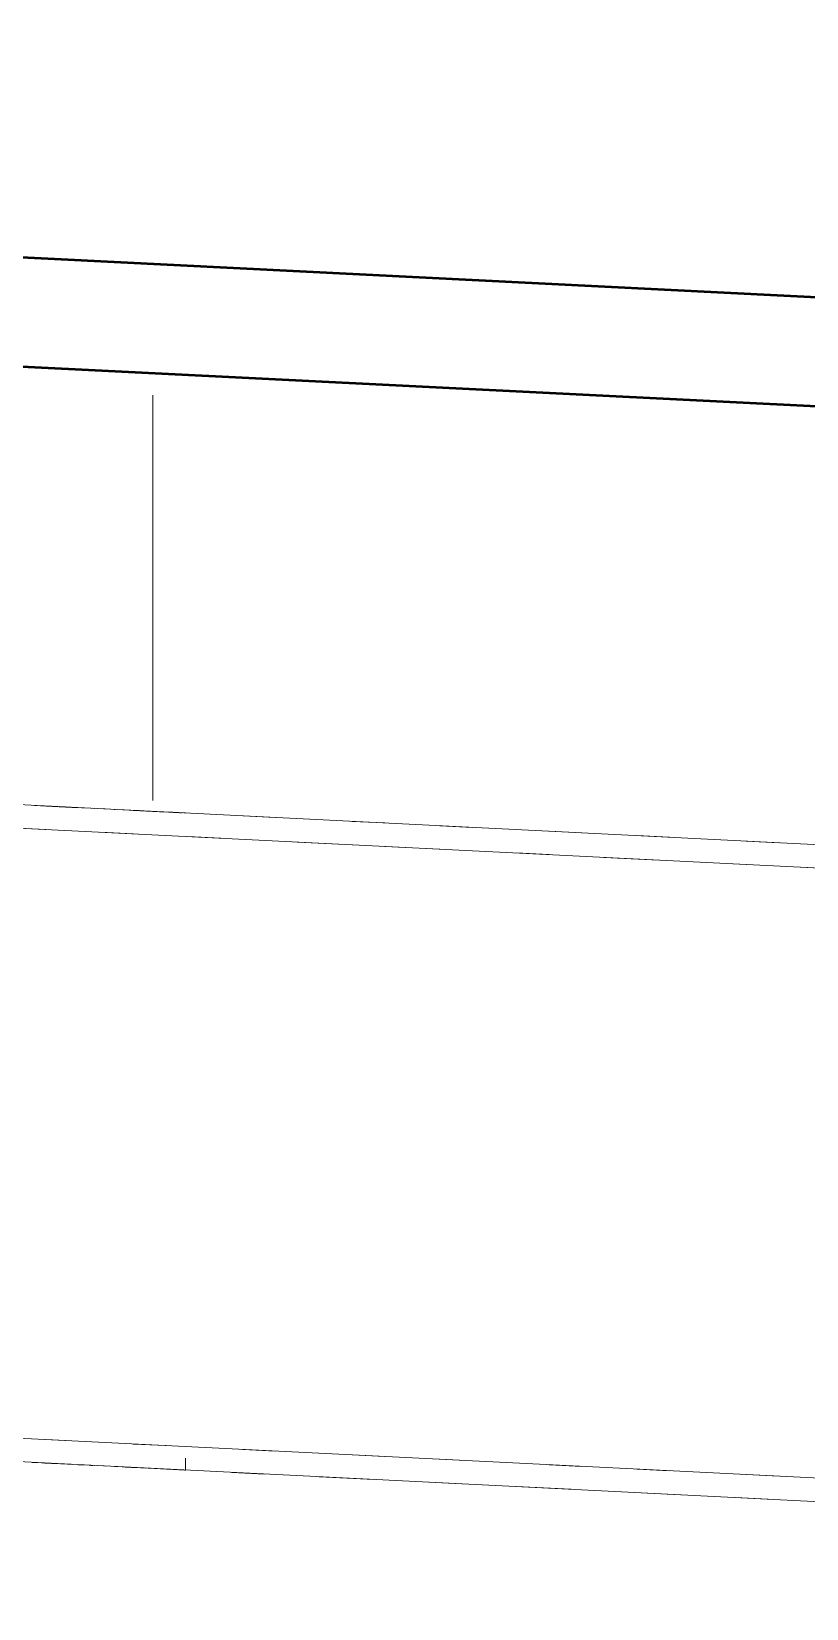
# Model space of a CAD drawing. Header units: metres. Extents: x 10 to 831, y 10 to 584.
# Drawn here: x 383.28 to 400.98, y 437 to 473 of the extents above; entities that cross this region are included whole.
import ezdxf

# ---------------------------------------------------------------- set-up
doc = ezdxf.new("R2010")
doc.units = ezdxf.units.M
doc.layers.add('CUT', color=7, linetype='Continuous', lineweight=50)
doc.layers.add('VIS', color=8, linetype='Continuous', lineweight=13)

msp = doc.modelspace()

# ---------------------------------------------------------------- linework, layer by layer
at = {"layer": 'CUT'}
for p, q in [((315, 471.252), (450, 464.503)), ((450, 462.003), (315, 468.752))]:
    msp.add_line(p, q, dxfattribs=at)
at = {"layer": 'VIS'}
for p, q in [((30, 473.002), (450, 452.002)), ((450, 451.467), (30, 472.467)), ((315, 471.252), (450, 464.503)), ((450, 462.003), (315, 468.752)), ((377.524, 468.127), (388.971, 467.554)), ((383.942, 467.805), (380.065, 467.999)), ((386.026, 465.201), (334.757, 467.764)), ((335.507, 467.727), (386.276, 465.188)), ((381.988, 467.903), (383.886, 467.808)), ((387.026, 467.651), (382.275, 467.889)), ((382.525, 467.876), (387.276, 467.639)), ((384.131, 467.796), (382.626, 467.871)), ((383.314, 467.837), (382.64, 467.87)), ((382.656, 467.87), (383.565, 467.825)), ((382.826, 467.861), (383.437, 467.831)), ((383.719, 467.817), (382.989, 467.853)), ((383.046, 467.85), (383.295, 467.838)), ((385.861, 467.709), (383.216, 467.841)), ((383.492, 467.828), (383.246, 467.84)), ((383.518, 467.827), (383.27, 467.839)), ((383.532, 467.826), (383.284, 467.839)), ((383.287, 467.838), (383.537, 467.826)), ((383.289, 467.838), (383.537, 467.826)), ((383.291, 467.838), (384.463, 467.779)), ((383.584, 467.823), (383.364, 467.835)), ((383.648, 467.82), (383.402, 467.832)), ((383.408, 467.832), (383.655, 467.82)), ((383.41, 467.832), (384.072, 467.799)), ((383.423, 467.832), (383.664, 467.82)), ((383.456, 467.829), (384.183, 467.793)), ((383.708, 467.817), (383.466, 467.829)), ((383.737, 467.815), (383.488, 467.828)), ((383.517, 467.827), (384.747, 467.765)), ((384.198, 467.793), (383.537, 467.826)), ((383.837, 467.81), (383.587, 467.823)), ((383.847, 467.81), (383.598, 467.822)), ((383.623, 467.822), (385.349, 467.735)), ((383.887, 467.808), (383.636, 467.821)), ((383.673, 467.819), (384.755, 467.764)), ((383.957, 467.804), (383.706, 467.817)), ((383.715, 467.817), (383.959, 467.804)), ((383.718, 467.817), (383.926, 467.806)), ((383.943, 467.805), (383.742, 467.815)), ((383.774, 467.814), (384.521, 467.776)), ((383.791, 467.813), (384.031, 467.801)), ((384.051, 467.8), (383.817, 467.812)), ((383.848, 467.81), (384.417, 467.781)), ((384.068, 467.799), (383.871, 467.809)), ((383.898, 467.808), (384.148, 467.795)), ((383.903, 467.808), (384.082, 467.798)), ((383.908, 467.807), (384.159, 467.795)), ((383.923, 467.807), (384.173, 467.794)), ((384.194, 467.793), (383.945, 467.805)), ((384.731, 467.766), (384.015, 467.802)), ((384.049, 467.8), (384.253, 467.79)), ((384.774, 467.764), (384.075, 467.798)), ((384.176, 467.793), (384.425, 467.781)), ((384.481, 467.779), (384.231, 467.791)), ((384.232, 467.791), (384.46, 467.779)), ((384.508, 467.777), (384.26, 467.789)), ((384.262, 467.789), (384.51, 467.777)), ((384.522, 467.776), (384.273, 467.789)), ((384.284, 467.788), (384.533, 467.776)), ((384.34, 467.786), (384.59, 467.773)), ((384.382, 467.784), (384.577, 467.774)), ((385.611, 467.722), (384.386, 467.783)), ((384.635, 467.771), (384.389, 467.783)), ((384.389, 467.783), (384.631, 467.771)), ((384.396, 467.783), (384.644, 467.77)), ((385.11, 467.747), (384.436, 467.781)), ((385.18, 467.744), (384.45, 467.78)), ((384.466, 467.779), (384.715, 467.767)), ((384.473, 467.779), (385.381, 467.734)), ((384.481, 467.779), (384.731, 467.766)), ((384.731, 467.766), (384.483, 467.779)), ((384.537, 467.775), (384.786, 467.763)), ((384.744, 467.765), (384.544, 467.775)), ((384.834, 467.761), (384.585, 467.773)), ((384.845, 467.761), (384.595, 467.773)), ((384.853, 467.76), (384.657, 467.769)), ((384.899, 467.757), (384.68, 467.769)), ((384.956, 467.755), (384.706, 467.767)), ((385.022, 467.752), (384.773, 467.764)), ((385.078, 467.748), (384.858, 467.76)), ((384.865, 467.76), (385.069, 467.749)), ((384.907, 467.757), (385.158, 467.745)), ((385.193, 467.743), (384.943, 467.755)), ((384.954, 467.755), (386.562, 467.674)), ((384.974, 467.754), (385.152, 467.745)), ((384.986, 467.753), (385.555, 467.725)), ((389.318, 467.537), (385.092, 467.748)), ((385.386, 467.733), (385.137, 467.745)), ((385.142, 467.745), (385.369, 467.734)), ((385.178, 467.744), (385.841, 467.711)), ((385.182, 467.744), (385.428, 467.731)), ((386.281, 467.688), (385.207, 467.742)), ((385.459, 467.73), (385.224, 467.741)), ((385.232, 467.741), (385.472, 467.729)), ((385.498, 467.727), (385.25, 467.74)), ((385.268, 467.739), (385.515, 467.726)), ((386.022, 467.702), (385.272, 467.739)), ((385.356, 467.735), (385.598, 467.722)), ((385.362, 467.735), (387.26, 467.639)), ((385.396, 467.733), (385.639, 467.721)), ((385.397, 467.733), (385.647, 467.72)), ((385.422, 467.731), (385.671, 467.719)), ((386.031, 467.701), (385.442, 467.731)), ((385.464, 467.73), (386.214, 467.692)), ((385.715, 467.716), (385.471, 467.729)), ((385.553, 467.725), (385.747, 467.715)), ((385.843, 467.711), (385.593, 467.723)), ((385.799, 467.713), (385.606, 467.722)), ((385.672, 467.719), (385.921, 467.707)), ((385.68, 467.719), (386.292, 467.688)), ((385.956, 467.705), (385.706, 467.717)), ((385.959, 467.705), (385.74, 467.716)), ((387.498, 467.627), (385.749, 467.715)), ((385.778, 467.713), (386.027, 467.701)), ((385.787, 467.713), (386.038, 467.7)), ((386.044, 467.7), (385.794, 467.713)), ((385.794, 467.713), (386.001, 467.702)), ((386.066, 467.699), (385.817, 467.712)), ((385.837, 467.711), (386.918, 467.656)), ((386.115, 467.697), (385.868, 467.709)), ((385.878, 467.708), (386.125, 467.696)), ((386.137, 467.696), (385.893, 467.708)), ((385.907, 467.707), (386.157, 467.695)), ((386.155, 467.695), (385.911, 467.707)), ((386.637, 467.671), (385.923, 467.707)), ((386.045, 467.7), (386.224, 467.692)), ((386.331, 467.686), (386.081, 467.699)), ((386.103, 467.697), (387.275, 467.639)), ((386.371, 467.684), (386.121, 467.697)), ((386.125, 467.697), (386.694, 467.668)), ((386.387, 467.683), (386.137, 467.696)), ((386.162, 467.695), (386.406, 467.682)), ((386.397, 467.683), (386.162, 467.695)), ((386.445, 467.68), (386.199, 467.692)), ((386.451, 467.68), (386.201, 467.692)), ((386.906, 467.657), (386.233, 467.691)), ((386.488, 467.678), (386.24, 467.691)), ((386.248, 467.69), (386.993, 467.653)), ((386.511, 467.677), (386.263, 467.69)), ((386.289, 467.688), (387.197, 467.643)), ((386.323, 467.687), (386.565, 467.674)), ((386.344, 467.686), (386.594, 467.673)), ((386.69, 467.668), (386.44, 467.68)), ((386.695, 467.668), (386.45, 467.68)), ((386.468, 467.679), (387.699, 467.618)), ((386.505, 467.678), (386.732, 467.666)), ((387.281, 467.639), (386.62, 467.672)), ((386.816, 467.661), (386.62, 467.672)), ((386.673, 467.669), (386.913, 467.657)), ((386.904, 467.658), (386.696, 467.668)), ((386.948, 467.655), (386.755, 467.665)), ((387.021, 467.652), (386.771, 467.664)), ((386.787, 467.663), (387.037, 467.651)), ((386.815, 467.662), (387.065, 467.649)), ((389.064, 467.55), (386.815, 467.661)), ((386.84, 467.66), (387.089, 467.648)), ((386.851, 467.66), (387.579, 467.624)), ((387.101, 467.647), (386.854, 467.66)), ((386.867, 467.659), (387.114, 467.647)), ((386.904, 467.658), (387.108, 467.647)), ((386.906, 467.657), (387.156, 467.644)), ((386.92, 467.656), (387.17, 467.644)), ((386.946, 467.655), (387.61, 467.622)), ((387.202, 467.643), (386.955, 467.654)), ((386.963, 467.654), (387.213, 467.642)), ((387.23, 467.641), (386.981, 467.654)), ((387.328, 467.636), (387.078, 467.649)), ((387.338, 467.635), (387.089, 467.648)), ((387.117, 467.646), (387.295, 467.638)), ((387.167, 467.644), (387.417, 467.632)), ((387.45, 467.63), (387.201, 467.643)), ((387.48, 467.629), (387.23, 467.641)), ((387.974, 467.604), (387.23, 467.641)), ((387.246, 467.64), (387.493, 467.628)), ((387.261, 467.639), (388.008, 467.602)), ((387.263, 467.639), (387.832, 467.611)), ((387.273, 467.639), (387.522, 467.626)), ((387.29, 467.638), (387.532, 467.626)), ((387.543, 467.625), (387.293, 467.638)), ((388.499, 467.577), (387.335, 467.636)), ((387.344, 467.635), (387.594, 467.623)), ((387.593, 467.623), (387.35, 467.635)), ((388.862, 467.559), (387.357, 467.635)), ((387.615, 467.621), (387.372, 467.634)), ((387.601, 467.623), (387.404, 467.632)), ((387.413, 467.632), (387.64, 467.62)), ((387.444, 467.63), (389.192, 467.543)), ((387.48, 467.629), (387.73, 467.616)), ((393.147, 467.345), (387.53, 467.626)), ((387.804, 467.612), (387.57, 467.624)), ((387.871, 467.609), (387.621, 467.621)), ((387.629, 467.621), (387.874, 467.609)), ((387.887, 467.608), (387.637, 467.62)), ((390.338, 467.486), (387.692, 467.618)), ((387.955, 467.605), (387.705, 467.617)), ((387.72, 467.616), (388.331, 467.586)), ((388.918, 467.557), (387.736, 467.615)), ((387.815, 467.612), (388.065, 467.599)), ((391.696, 467.418), (387.819, 467.612)), ((388.544, 467.576), (387.829, 467.611)), ((388.087, 467.598), (387.84, 467.611)), ((387.855, 467.61), (388.102, 467.598)), ((388.162, 467.595), (387.941, 467.606)), ((388, 467.603), (389.082, 467.548)), ((388.702, 467.567), (388.028, 467.601)), ((388.063, 467.599), (389.789, 467.513)), ((388.335, 467.586), (388.086, 467.598)), ((388.106, 467.597), (389.014, 467.552)), ((388.114, 467.597), (388.834, 467.561)), ((388.35, 467.585), (388.149, 467.595)), ((388.187, 467.593), (388.724, 467.567)), ((388.407, 467.582), (388.188, 467.593)), ((388.386, 467.583), (388.19, 467.593)), ((388.257, 467.59), (388.499, 467.577)), ((388.519, 467.577), (388.27, 467.589)), ((388.522, 467.577), (388.272, 467.589)), ((388.284, 467.589), (388.492, 467.578)), ((388.284, 467.589), (388.478, 467.578)), ((388.344, 467.586), (388.593, 467.573)), ((388.633, 467.571), (388.384, 467.584)), ((388.401, 467.582), (388.971, 467.554)), ((388.461, 467.579), (388.711, 467.567)), ((388.608, 467.572), (388.853, 467.56)), ((388.872, 467.559), (388.621, 467.572)), ((388.714, 467.567), (389.377, 467.534)), ((388.964, 467.555), (388.716, 467.567)), ((388.731, 467.566), (388.978, 467.553)), ((388.736, 467.565), (390.634, 467.471)), ((388.767, 467.564), (389.017, 467.551)), ((388.792, 467.563), (389.034, 467.551)), ((389.05, 467.55), (388.807, 467.562)), ((388.815, 467.562), (389.065, 467.55)), ((389.484, 467.529), (388.822, 467.562)), ((389.074, 467.549), (388.827, 467.561)), ((389.076, 467.548), (388.833, 467.561)), ((388.844, 467.56), (389.09, 467.548)), ((388.915, 467.557), (390.087, 467.498)), ((389.186, 467.543), (388.936, 467.556)), ((388.942, 467.556), (389.147, 467.545)), ((388.945, 467.555), (389.19, 467.543)), ((389.171, 467.544), (388.975, 467.554)), ((389.211, 467.542), (388.976, 467.553)), ((389.027, 467.551), (394.279, 467.288)), ((389.055, 467.55), (389.304, 467.538)), ((389.832, 467.511), (389.083, 467.548)), ((389.398, 467.533), (389.152, 467.545)), ((389.393, 467.533), (389.186, 467.543)), ((389.224, 467.542), (389.466, 467.529)), ((389.243, 467.541), (389.423, 467.531)), ((389.259, 467.539), (389.794, 467.513)), ((394.029, 467.301), (389.278, 467.538)), ((391.002, 467.452), (389.287, 467.538)), ((389.288, 467.538), (389.538, 467.525)), ((389.339, 467.536), (389.588, 467.523)), ((389.344, 467.536), (389.593, 467.523)), ((389.42, 467.531), (390.65, 467.47)), ((389.674, 467.519), (389.427, 467.531)), ((389.454, 467.53), (389.649, 467.52)), ((389.54, 467.525), (390.109, 467.497)), ((389.55, 467.525), (391.159, 467.445)), ((389.555, 467.525), (390.275, 467.489)), ((389.821, 467.511), (389.571, 467.524)), ((389.684, 467.519), (389.912, 467.507)), ((389.702, 467.517), (389.945, 467.505)), ((389.954, 467.505), (389.706, 467.517)), ((390.451, 467.48), (389.736, 467.516)), ((389.759, 467.514), (390.37, 467.484)), ((389.956, 467.505), (389.76, 467.514)), ((390.538, 467.476), (389.807, 467.512)), ((390.059, 467.5), (389.813, 467.512)), ((389.815, 467.512), (396.565, 467.174)), ((390.498, 467.477), (389.825, 467.511)), ((389.832, 467.511), (390.572, 467.474)), ((390.125, 467.496), (389.879, 467.509)), ((389.923, 467.507), (390.831, 467.461)), ((391.012, 467.452), (389.937, 467.505)), ((390.723, 467.466), (389.974, 467.504)), ((390.041, 467.5), (391.146, 467.445)), ((390.076, 467.499), (390.321, 467.486)), ((390.372, 467.484), (390.121, 467.496)), ((390.387, 467.483), (390.137, 467.495)), ((390.364, 467.485), (390.144, 467.495)), ((390.163, 467.495), (391.245, 467.44)), ((390.19, 467.493), (390.432, 467.481)), ((390.978, 467.454), (390.228, 467.491)), ((390.483, 467.478), (390.235, 467.49)), ((390.247, 467.49), (390.489, 467.478)), ((390.263, 467.49), (390.512, 467.477)), ((390.507, 467.477), (390.264, 467.49)), ((390.288, 467.488), (390.538, 467.476)), ((390.33, 467.486), (390.865, 467.459)), ((390.343, 467.486), (390.593, 467.473)), ((390.36, 467.485), (390.983, 467.454)), ((390.618, 467.471), (390.384, 467.483)), ((390.637, 467.471), (390.43, 467.481)), ((390.478, 467.478), (391.228, 467.441)), ((391.134, 467.446), (390.545, 467.475)), ((390.819, 467.462), (390.569, 467.474)), ((390.829, 467.461), (390.579, 467.474)), ((390.594, 467.473), (390.82, 467.462)), ((391.292, 467.438), (390.594, 467.473)), ((390.625, 467.471), (390.82, 467.462)), ((390.678, 467.469), (391.247, 467.44)), ((390.944, 467.456), (390.696, 467.467)), ((390.707, 467.467), (390.955, 467.455)), ((390.716, 467.466), (391.461, 467.429)), ((390.749, 467.465), (390.998, 467.452)), ((391.018, 467.452), (390.768, 467.464)), ((391.046, 467.45), (390.799, 467.462)), ((391.104, 467.447), (390.859, 467.459)), ((390.958, 467.455), (391.208, 467.442)), ((390.981, 467.454), (391.185, 467.443)), ((391.002, 467.452), (391.251, 467.44)), ((391.685, 467.418), (391.025, 467.452)), ((391.157, 467.445), (391.399, 467.433)), ((391.259, 467.44), (392.006, 467.402)), ((391.259, 467.44), (392.431, 467.381)), ((391.999, 467.402), (391.268, 467.439)), ((391.314, 467.437), (391.561, 467.424)), ((391.342, 467.435), (391.592, 467.423)), ((391.401, 467.433), (391.937, 467.406)), ((391.681, 467.418), (391.431, 467.431)), ((391.462, 467.429), (391.685, 467.418)), ((391.476, 467.428), (391.716, 467.416)), ((391.816, 467.411), (391.566, 467.424)), ((391.826, 467.411), (391.577, 467.423)), ((392.351, 467.385), (391.612, 467.422)), ((391.845, 467.41), (391.62, 467.422)), ((392.835, 467.361), (391.643, 467.421)), ((391.882, 467.409), (391.675, 467.419)), ((391.934, 467.406), (391.687, 467.418)), ((391.916, 467.407), (391.697, 467.418)), ((391.702, 467.418), (392.429, 467.381)), ((391.964, 467.404), (391.72, 467.416)), ((391.919, 467.407), (391.722, 467.416)), ((391.973, 467.404), (391.724, 467.416)), ((391.739, 467.415), (392.647, 467.37)), ((393.994, 467.303), (391.745, 467.415)), ((391.745, 467.415), (391.995, 467.403)), ((391.956, 467.404), (391.755, 467.415)), ((392.019, 467.401), (391.77, 467.414)), ((392.025, 467.401), (391.791, 467.413)), ((391.798, 467.413), (392.409, 467.382)), ((391.809, 467.412), (392.473, 467.379)), ((391.817, 467.411), (392.386, 467.383)), ((391.838, 467.41), (392.088, 467.398)), ((392.084, 467.399), (391.839, 467.41)), ((392.146, 467.395), (391.899, 467.408)), ((391.916, 467.407), (392.166, 467.394)), ((391.957, 467.404), (392.183, 467.394)), ((393.163, 467.345), (392.087, 467.398)), ((392.111, 467.397), (394.009, 467.302)), ((392.124, 467.397), (392.365, 467.384)), ((392.517, 467.376), (392.267, 467.389)), ((392.302, 467.388), (392.549, 467.375)), ((392.327, 467.386), (393.409, 467.332)), ((392.567, 467.374), (392.346, 467.385)), ((392.372, 467.384), (393.601, 467.322)), ((392.392, 467.383), (392.642, 467.37)), ((392.402, 467.382), (392.652, 467.37)), ((392.457, 467.38), (392.706, 467.367)), ((392.473, 467.379), (393.008, 467.352)), ((392.494, 467.378), (392.743, 467.365)), ((392.503, 467.377), (393.736, 467.315)), ((392.704, 467.367), (392.508, 467.377)), ((392.523, 467.376), (392.768, 467.364)), ((392.873, 467.359), (392.623, 467.371)), ((392.887, 467.358), (392.637, 467.37)), ((392.924, 467.356), (392.677, 467.368)), ((392.686, 467.368), (392.933, 467.356)), ((392.949, 467.355), (392.699, 467.367)), ((392.702, 467.367), (393.447, 467.33)), ((392.973, 467.354), (392.729, 467.366)), ((392.753, 467.365), (393.501, 467.327)), ((392.788, 467.363), (393.038, 467.351)), ((392.851, 467.36), (393.058, 467.35)), ((393.112, 467.347), (392.863, 467.36)), ((392.865, 467.36), (393.092, 467.348)), ((393.135, 467.346), (392.887, 467.358)), ((392.917, 467.356), (393.158, 467.345)), ((393.127, 467.346), (392.919, 467.356)), ((393.178, 467.344), (392.929, 467.356)), ((392.938, 467.356), (396.185, 467.193)), ((392.955, 467.354), (393.524, 467.327)), ((393.642, 467.32), (392.968, 467.354)), ((393.717, 467.317), (392.969, 467.354)), ((395.629, 467.221), (392.983, 467.354)), ((393.02, 467.351), (393.224, 467.341)), ((393.322, 467.337), (393.072, 467.349)), ((393.09, 467.348), (393.332, 467.336)), ((393.42, 467.332), (393.177, 467.344)), ((393.433, 467.331), (393.198, 467.342)), ((393.463, 467.329), (393.214, 467.342)), ((393.447, 467.33), (393.227, 467.341)), ((393.512, 467.327), (393.265, 467.339)), ((393.516, 467.327), (393.267, 467.339)), ((393.489, 467.328), (393.293, 467.338)), ((393.491, 467.328), (393.298, 467.337)), ((393.553, 467.325), (393.308, 467.337)), ((393.337, 467.336), (393.587, 467.323)), ((393.355, 467.334), (393.55, 467.325)), ((393.401, 467.332), (393.651, 467.32)), ((393.415, 467.332), (393.665, 467.32)), ((393.455, 467.33), (394.204, 467.293)), ((393.543, 467.326), (394.079, 467.298)), ((393.546, 467.325), (394.294, 467.288)), ((393.578, 467.323), (394.24, 467.291)), ((393.642, 467.32), (393.884, 467.308)), ((394.409, 467.282), (393.666, 467.319)), ((393.977, 467.303), (393.727, 467.316)), ((393.784, 467.313), (394.031, 467.301)), ((393.788, 467.313), (394.038, 467.3)), ((393.836, 467.311), (394.448, 467.28)), ((393.842, 467.311), (394.092, 467.298)), ((394.108, 467.297), (393.859, 467.31)), ((393.891, 467.308), (394.141, 467.296)), ((393.919, 467.306), (394.463, 467.279)), ((394.176, 467.293), (393.927, 467.306)), ((393.977, 467.303), (394.227, 467.291)), ((393.986, 467.303), (394.731, 467.266)), ((393.991, 467.303), (394.236, 467.291)), ((394.266, 467.289), (394.027, 467.301)), ((394.057, 467.3), (394.782, 467.264)), ((394.309, 467.287), (394.059, 467.3)), ((394.319, 467.286), (394.069, 467.299)), ((394.071, 467.299), (394.318, 467.286)), ((394.071, 467.299), (395.243, 467.24)), ((394.274, 467.289), (394.078, 467.298)), ((394.094, 467.298), (394.283, 467.288)), ((394.387, 467.283), (394.137, 467.296)), ((394.148, 467.295), (396.216, 467.192)), ((394.15, 467.295), (394.373, 467.284)), ((394.372, 467.284), (394.164, 467.294)), ((394.433, 467.281), (394.19, 467.293)), ((394.228, 467.291), (394.455, 467.279)), ((394.237, 467.291), (394.486, 467.278)), ((394.248, 467.29), (394.995, 467.252)), ((394.498, 467.278), (394.252, 467.29)), ((394.518, 467.276), (394.268, 467.289)), ((394.533, 467.276), (394.288, 467.288)), ((394.551, 467.275), (394.318, 467.286)), ((394.338, 467.286), (394.587, 467.273)), ((394.358, 467.284), (394.599, 467.273)), ((394.618, 467.272), (394.371, 467.284)), ((394.526, 467.276), (394.721, 467.266)), ((394.769, 467.264), (394.548, 467.275)), ((394.839, 467.26), (394.605, 467.272)), ((394.664, 467.269), (394.911, 467.257)), ((395.743, 467.216), (394.668, 467.269)), ((396.394, 467.183), (394.679, 467.269)), ((394.952, 467.255), (394.704, 467.267)), ((394.745, 467.265), (394.995, 467.252)), ((395.437, 467.231), (394.764, 467.264)), ((395.015, 467.252), (394.765, 467.264)), ((394.772, 467.264), (395.019, 467.252)), ((394.834, 467.261), (395.084, 467.249)), ((394.841, 467.26), (395.091, 467.248)), ((395.103, 467.248), (394.854, 467.26)), ((395.059, 467.25), (394.863, 467.26)), ((394.913, 467.257), (395.663, 467.219)), ((394.923, 467.257), (395.572, 467.224)), ((394.953, 467.255), (395.203, 467.243)), ((394.97, 467.254), (395.215, 467.242)), ((394.972, 467.254), (395.15, 467.245)), ((395.307, 467.237), (395.057, 467.25)), ((395.303, 467.238), (395.057, 467.25)), ((395.059, 467.25), (395.263, 467.24)), ((395.096, 467.248), (395.339, 467.236)), ((395.373, 467.234), (395.123, 467.246)), ((395.136, 467.245), (395.364, 467.235)), ((395.388, 467.233), (395.138, 467.245)), ((395.399, 467.232), (395.152, 467.245)), ((395.184, 467.244), (395.928, 467.206)), ((395.424, 467.231), (395.205, 467.243)), ((395.232, 467.241), (395.422, 467.231)), ((395.484, 467.228), (395.238, 467.24)), ((395.512, 467.227), (395.267, 467.239)), ((400.032, 467.001), (395.279, 467.239)), ((395.323, 467.236), (396.553, 467.175)), ((395.342, 467.236), (395.549, 467.225)), ((395.346, 467.235), (396.009, 467.202)), ((395.607, 467.222), (395.359, 467.235)), ((395.561, 467.225), (395.361, 467.235)), ((395.39, 467.233), (395.64, 467.221)), ((395.649, 467.22), (395.429, 467.231)), ((395.486, 467.228), (397.383, 467.134)), ((395.507, 467.227), (395.749, 467.215)), ((395.53, 467.226), (400.781, 466.964)), ((395.815, 467.212), (395.565, 467.224)), ((398.538, 467.076), (395.573, 467.224)), ((395.848, 467.21), (395.605, 467.222)), ((395.644, 467.221), (395.894, 467.208)), ((396.237, 467.191), (395.648, 467.22)), ((395.894, 467.208), (395.651, 467.22)), ((395.735, 467.216), (396.281, 467.188)), ((395.742, 467.216), (395.992, 467.203)), ((395.761, 467.214), (396.008, 467.202)), ((396.955, 467.155), (395.773, 467.214)), ((395.8, 467.212), (396.039, 467.201)), ((395.841, 467.211), (396.091, 467.198)), ((395.875, 467.209), (396.487, 467.178)), ((396.65, 467.17), (395.934, 467.206)), ((395.975, 467.204), (396.223, 467.192)), ((396.247, 467.19), (396.012, 467.202)), ((396.043, 467.201), (396.222, 467.192)), ((396.045, 467.2), (396.272, 467.189)), ((396.303, 467.188), (396.054, 467.2)), ((396.389, 467.183), (396.142, 467.196)), ((396.147, 467.195), (396.889, 467.158)), ((396.363, 467.184), (396.162, 467.195)), ((396.442, 467.18), (396.194, 467.193)), ((396.452, 467.18), (396.202, 467.192)), ((396.471, 467.179), (396.224, 467.192)), ((396.514, 467.177), (396.264, 467.19)), ((396.971, 467.154), (396.31, 467.187)), ((396.37, 467.184), (396.56, 467.174)), ((396.412, 467.182), (397.161, 467.144)), ((396.672, 467.169), (396.422, 467.182)), ((396.438, 467.18), (396.683, 467.168)), ((396.45, 467.18), (398.176, 467.094)), ((396.452, 467.18), (396.701, 467.168)), ((396.711, 467.167), (396.462, 467.179)), ((396.474, 467.179), (396.716, 467.166)), ((400.751, 466.965), (396.526, 467.176)), ((396.551, 467.175), (397.279, 467.139)), ((397.233, 467.141), (396.56, 467.174)), ((396.812, 467.162), (396.563, 467.174)), ((396.888, 467.158), (396.638, 467.171)), ((396.861, 467.159), (396.654, 467.17)), ((397.475, 467.129), (396.725, 467.166)), ((397.016, 467.151), (396.766, 467.164)), ((397.034, 467.151), (396.785, 467.163)), ((397.893, 467.108), (396.818, 467.162)), ((397.022, 467.151), (396.826, 467.161)), ((396.837, 467.161), (397.086, 467.148)), ((396.841, 467.161), (397.091, 467.148)), ((397.09, 467.148), (396.842, 467.161)), ((396.884, 467.159), (398.055, 467.1)), ((396.898, 467.157), (397.149, 467.145)), ((396.976, 467.154), (397.725, 467.116)), ((397.304, 467.137), (397.062, 467.149)), ((397.086, 467.148), (397.736, 467.115)), ((397.098, 467.148), (397.302, 467.137)), ((397.356, 467.135), (397.112, 467.147)), ((397.114, 467.147), (397.777, 467.114)), ((397.114, 467.147), (397.293, 467.138)), ((397.379, 467.134), (397.132, 467.146)), ((397.14, 467.145), (397.389, 467.133)), ((397.17, 467.144), (397.914, 467.107)), ((397.448, 467.13), (397.198, 467.143)), ((397.452, 467.13), (397.202, 467.143)), ((397.457, 467.13), (397.21, 467.142)), ((397.226, 467.141), (398.472, 467.079)), ((397.238, 467.14), (397.984, 467.103)), ((397.24, 467.14), (397.48, 467.129)), ((397.243, 467.14), (397.49, 467.128)), ((397.257, 467.139), (397.452, 467.13)), ((397.513, 467.127), (397.264, 467.139)), ((397.289, 467.138), (397.539, 467.125)), ((397.314, 467.137), (404.064, 466.799)), ((397.388, 467.133), (397.639, 467.12)), ((397.408, 467.132), (397.635, 467.12)), ((397.417, 467.131), (397.625, 467.121)), ((397.654, 467.12), (397.419, 467.131)), ((397.441, 467.13), (397.683, 467.118)), ((397.509, 467.127), (397.699, 467.117)), ((398.256, 467.09), (397.518, 467.126)), ((397.552, 467.125), (398.46, 467.079)), ((397.809, 467.112), (397.56, 467.125)), ((398.276, 467.089), (397.578, 467.123)), ((397.807, 467.112), (397.611, 467.122)), ((397.874, 467.109), (397.623, 467.122)), ((397.852, 467.11), (397.632, 467.121)), ((397.888, 467.108), (397.638, 467.12)), ((397.931, 467.106), (397.683, 467.118)), ((399.491, 467.028), (397.742, 467.115)), ((398.078, 467.099), (397.832, 467.111)), ((397.841, 467.111), (398.09, 467.098)), ((398.557, 467.075), (397.841, 467.111)), ((397.897, 467.108), (398.147, 467.095)), ((397.906, 467.107), (398.151, 467.095)), ((397.914, 467.107), (398.526, 467.076)), ((398.169, 467.094), (397.92, 467.106)), ((397.95, 467.105), (398.2, 467.092)), ((398.037, 467.101), (398.286, 467.088)), ((398.37, 467.084), (398.123, 467.096)), ((398.185, 467.093), (398.364, 467.084)), ((398.447, 467.08), (398.197, 467.092)), ((398.452, 467.08), (398.202, 467.092)), ((398.231, 467.091), (398.478, 467.078)), ((398.274, 467.089), (399.504, 467.028)), ((400.106, 466.997), (398.274, 467.089)), ((398.534, 467.076), (398.283, 467.089)), ((398.289, 467.088), (398.539, 467.076)), ((398.317, 467.087), (398.544, 467.076)), ((398.337, 467.086), (398.587, 467.073)), ((399.029, 467.051), (398.356, 467.084)), ((398.592, 467.073), (398.396, 467.082)), ((398.408, 467.082), (398.649, 467.07)), ((398.411, 467.082), (398.66, 467.069)), ((398.426, 467.081), (398.622, 467.072)), ((398.44, 467.081), (399.546, 467.025)), ((398.491, 467.078), (398.734, 467.066)), ((399.173, 467.044), (398.512, 467.077)), ((398.761, 467.064), (398.519, 467.077)), ((398.519, 467.077), (398.705, 467.067)), ((398.797, 467.062), (398.547, 467.075)), ((398.817, 467.062), (398.573, 467.074)), ((398.62, 467.072), (398.867, 467.059)), ((398.636, 467.07), (398.885, 467.058)), ((398.648, 467.07), (398.838, 467.061)), ((398.681, 467.069), (398.921, 467.056)), ((398.941, 467.056), (398.696, 467.067)), ((398.932, 467.056), (398.713, 467.067)), ((398.732, 467.066), (399.479, 467.029)), ((399.012, 467.052), (398.762, 467.064)), ((399.061, 467.049), (398.827, 467.061)), ((398.841, 467.061), (399.09, 467.048)), ((398.859, 467.06), (400.758, 466.965)), ((398.885, 467.058), (399.13, 467.046)), ((398.887, 467.058), (399.137, 467.046)), ((398.897, 467.058), (399.146, 467.045)), ((399.147, 467.045), (398.899, 467.058)), ((398.948, 467.055), (399.697, 467.017)), ((398.958, 467.055), (399.207, 467.042)), ((399.167, 467.044), (398.967, 467.054)), ((399.035, 467.051), (399.284, 467.038)), ((399.305, 467.037), (399.056, 467.049)), ((399.36, 467.034), (399.113, 467.047)), ((399.137, 467.046), (399.341, 467.035)), ((399.388, 467.033), (399.138, 467.046)), ((399.421, 467.031), (399.173, 467.044)), ((399.377, 467.034), (399.181, 467.043)), ((399.451, 467.03), (399.202, 467.043)), ((399.204, 467.043), (400.813, 466.962)), ((399.219, 467.042), (399.466, 467.029)), ((399.226, 467.041), (400.399, 466.982)), ((399.25, 467.04), (399.899, 467.008)), ((399.257, 467.039), (399.435, 467.03)), ((399.264, 467.039), (399.451, 467.03)), ((399.562, 467.024), (399.315, 467.037)), ((399.582, 467.024), (399.333, 467.036)), ((399.336, 467.035), (399.586, 467.023)), ((399.368, 467.034), (400.276, 466.988)), ((399.374, 467.034), (399.617, 467.022)), ((400.043, 467), (399.399, 467.033)), ((399.432, 467.031), (402.178, 466.894)), ((399.794, 467.013), (399.545, 467.025)), ((400.277, 466.988), (399.547, 467.025)), ((401.787, 466.913), (399.58, 467.024)), ((399.652, 467.02), (399.901, 467.008)), ((399.923, 467.007), (399.676, 467.019)), ((399.68, 467.019), (399.907, 467.007)), ((400.464, 466.98), (399.749, 467.015)), ((399.969, 467.004), (399.768, 467.014)), ((400.032, 467.001), (399.782, 467.014)), ((399.786, 467.013), (399.976, 467.004)), ((400.054, 467), (399.834, 467.011)), ((399.84, 467.01), (400.09, 466.998)), ((399.896, 467.008), (400.146, 466.995)), ((399.908, 467.007), (400.116, 466.996)), ((399.909, 467.007), (400.159, 466.995)), ((399.946, 467.005), (400.674, 466.969)), ((399.953, 467.005), (400.565, 466.974)), ((400.204, 466.993), (399.954, 467.005)), ((400.162, 466.995), (399.966, 467.004)), ((399.974, 467.004), (400.198, 466.993)), ((400.218, 466.991), (399.976, 467.004)), ((400.01, 467.002), (400.197, 466.993)), ((400.011, 467.002), (400.258, 466.99)), ((400.248, 466.99), (400.029, 467.001)), ((400.302, 466.988), (400.053, 467)), ((400.302, 466.988), (400.053, 467)), ((400.35, 466.985), (400.103, 466.998)), ((400.104, 466.998), (400.846, 466.96)), ((400.122, 466.996), (400.843, 466.961)), ((400.374, 466.984), (400.124, 466.996)), ((400.131, 466.996), (400.381, 466.983)), ((400.377, 466.983), (400.152, 466.995)), ((400.451, 466.98), (400.201, 466.993)), ((400.208, 466.992), (400.949, 466.955)), ((400.209, 466.992), (400.872, 466.959)), ((400.215, 466.992), (401.44, 466.93)), ((400.474, 466.979), (400.224, 466.991)), ((400.226, 466.991), (400.974, 466.954)), ((400.469, 466.979), (400.234, 466.991)), ((400.248, 466.99), (400.999, 466.952)), ((400.513, 466.977), (400.263, 466.99)), ((400.55, 466.975), (400.303, 466.988)), ((400.328, 466.986), (400.506, 466.977)), ((400.341, 466.986), (400.583, 466.974)), ((400.353, 466.985), (400.598, 466.973)), ((400.387, 466.983), (400.636, 466.971)), ((400.396, 466.982), (402.616, 466.872)), ((400.665, 466.969), (400.415, 466.981)), ((400.446, 466.98), (400.696, 466.968)), ((400.45, 466.98), (400.699, 466.968)), ((400.474, 466.979), (400.723, 466.966)), ((400.791, 466.963), (400.542, 466.976)), ((400.77, 466.964), (400.57, 466.974)), ((400.589, 466.973), (400.815, 466.962)), ((400.911, 466.957), (400.662, 466.969)), ((400.909, 466.957), (400.662, 466.969)), ((400.714, 466.967), (401.96, 466.904)), ((400.935, 466.956), (400.715, 466.967)), ((400.723, 466.966), (400.973, 466.954)), ((400.947, 466.955), (400.751, 466.965)), ((400.755, 466.965), (400.942, 466.956)), ((400.79, 466.963), (401.039, 466.951)), ((400.835, 466.961), (401.086, 466.948)), ((401.535, 466.926), (400.837, 466.961)), ((400.896, 466.957), (401.145, 466.945)), ((400.924, 466.957), (401.114, 466.947)), ((381.982, 465.404), (383.732, 465.316)), ((383.01, 465.352), (383.76, 465.314)), ((383.047, 465.35), (383.296, 465.337)), ((383.079, 465.349), (384.328, 465.286)), ((383.3, 465.337), (383.538, 465.326)), ((383.317, 465.337), (383.537, 465.326)), ((383.349, 465.335), (383.598, 465.322)), ((383.376, 465.334), (383.626, 465.321)), ((383.448, 465.33), (383.675, 465.319)), ((383.526, 465.326), (383.776, 465.314)), ((383.648, 465.32), (383.895, 465.308)), ((383.695, 465.317), (383.945, 465.305)), ((383.719, 465.317), (384.45, 465.28)), ((383.741, 465.315), (383.989, 465.303)), ((383.9, 465.308), (383.859, 465.309)), ((383.952, 465.305), (384.201, 465.293)), ((383.957, 465.305), (384.186, 465.293)), ((384.171, 465.294), (384.411, 465.282)), ((384.192, 465.293), (385.36, 465.235)), ((384.212, 465.292), (384.436, 465.28)), ((384.309, 465.287), (384.269, 465.289)), ((384.279, 465.288), (384.529, 465.276)), ((384.346, 465.285), (384.595, 465.273)), ((384.377, 465.284), (384.626, 465.271)), ((384.403, 465.283), (385.035, 465.25)), ((384.525, 465.276), (384.775, 465.264)), ((384.562, 465.274), (385.207, 465.242)), ((384.637, 465.27), (384.596, 465.273)), ((384.635, 465.27), (384.881, 465.259)), ((384.638, 465.27), (384.858, 465.26)), ((386.481, 465.178), (384.731, 465.266)), ((384.731, 465.266), (385.472, 465.229)), ((384.731, 465.266), (385.445, 465.23)), ((384.85, 465.26), (384.825, 465.261)), ((384.87, 465.259), (385.12, 465.246)), ((384.952, 465.255), (385.201, 465.243)), ((384.981, 465.253), (386.73, 465.166)), ((385.048, 465.25), (385.022, 465.252)), ((385.12, 465.246), (387.816, 465.111)), ((385.245, 465.24), (385.17, 465.244)), ((385.18, 465.244), (385.424, 465.231)), ((385.193, 465.243), (385.442, 465.231)), ((385.31, 465.237), (389.187, 465.043)), ((385.376, 465.233), (385.627, 465.221)), ((385.442, 465.231), (385.417, 465.231)), ((385.738, 465.216), (385.488, 465.228)), ((385.509, 465.227), (386.258, 465.19)), ((385.519, 465.226), (385.74, 465.216)), ((385.524, 465.226), (385.774, 465.214)), ((385.539, 465.226), (385.752, 465.215)), ((385.639, 465.221), (385.565, 465.225)), ((385.611, 465.222), (385.85, 465.21)), ((385.621, 465.221), (385.868, 465.209)), ((385.638, 465.221), (385.834, 465.211)), ((385.738, 465.216), (385.712, 465.217)), ((385.716, 465.216), (385.943, 465.205)), ((385.77, 465.214), (385.762, 465.214)), ((385.775, 465.213), (386.524, 465.177)), ((385.885, 465.208), (385.811, 465.212)), ((385.843, 465.211), (386.091, 465.198)), ((386.085, 465.198), (385.861, 465.21)), ((385.871, 465.209), (386.121, 465.197)), ((385.951, 465.205), (386.201, 465.192)), ((386.16, 465.195), (385.969, 465.204)), ((386.179, 465.193), (385.996, 465.202)), ((386.008, 465.202), (386.681, 465.168)), ((386.276, 465.188), (386.027, 465.201)), ((394.572, 464.774), (386.048, 465.2)), ((386.28, 465.188), (386.08, 465.198)), ((386.331, 465.186), (386.081, 465.198)), ((386.392, 465.183), (386.163, 465.195)), ((386.191, 465.193), (386.44, 465.18)), ((386.214, 465.192), (386.46, 465.179)), ((386.468, 465.179), (386.223, 465.192)), ((388.391, 465.083), (386.242, 465.191)), ((386.268, 465.189), (388.913, 465.057)), ((386.281, 465.188), (387.357, 465.135)), ((386.946, 465.155), (386.283, 465.188)), ((386.904, 465.158), (386.292, 465.188)), ((386.377, 465.183), (387.127, 465.146)), ((386.423, 465.182), (386.62, 465.171)), ((386.709, 465.167), (386.459, 465.179)), ((387.567, 465.124), (386.486, 465.178)), ((386.51, 465.177), (386.721, 465.166)), ((386.806, 465.162), (386.565, 465.174)), ((387.236, 465.14), (386.599, 465.173)), ((386.608, 465.172), (386.854, 465.16)), ((386.637, 465.171), (387.352, 465.135)), ((386.641, 465.171), (386.885, 465.159)), ((386.899, 465.158), (386.679, 465.168)), ((386.71, 465.167), (386.885, 465.158)), ((386.722, 465.166), (386.952, 465.155)), ((392.028, 464.901), (386.776, 465.163)), ((387.509, 465.127), (386.806, 465.162)), ((388.537, 465.076), (386.81, 465.162)), ((388.063, 465.1), (386.829, 465.161)), ((386.84, 465.161), (387.089, 465.148)), ((386.84, 465.161), (387.061, 465.149)), ((386.871, 465.159), (387.621, 465.121)), ((387.113, 465.147), (386.936, 465.156)), ((386.951, 465.155), (387.701, 465.117)), ((387.023, 465.151), (387.274, 465.139)), ((387.026, 465.151), (392.779, 464.864)), ((387.044, 465.151), (387.266, 465.139)), ((387.05, 465.15), (387.29, 465.138)), ((387.202, 465.143), (387.944, 465.106)), ((387.209, 465.142), (387.404, 465.132)), ((387.355, 465.135), (388.478, 465.078)), ((388.38, 465.083), (387.463, 465.13)), ((388.234, 465.091), (387.489, 465.128)), ((387.688, 465.118), (387.497, 465.127)), ((387.498, 465.127), (389.247, 465.04)), ((387.72, 465.117), (387.516, 465.126)), ((387.594, 465.123), (387.84, 465.111)), ((387.822, 465.111), (387.645, 465.12)), ((388.736, 465.065), (387.682, 465.118)), ((387.688, 465.118), (387.938, 465.106)), ((387.722, 465.117), (387.941, 465.106)), ((387.771, 465.114), (388.02, 465.101)), ((387.826, 465.111), (393.046, 464.85)), ((387.877, 465.109), (388.127, 465.096)), ((387.931, 465.106), (388.153, 465.095)), ((388.204, 465.092), (387.955, 465.104)), ((387.985, 465.103), (388.211, 465.092)), ((387.993, 465.103), (388.19, 465.093)), ((388.007, 465.102), (388.757, 465.064)), ((388.022, 465.101), (388.272, 465.089)), ((388.272, 465.089), (388.051, 465.1)), ((388.075, 465.099), (388.823, 465.062)), ((388.33, 465.086), (388.081, 465.099)), ((388.339, 465.086), (388.089, 465.098)), ((388.102, 465.097), (388.346, 465.085)), ((388.196, 465.092), (388.828, 465.061)), ((389.479, 465.029), (388.229, 465.091)), ((388.535, 465.076), (388.331, 465.086)), ((388.335, 465.086), (388.585, 465.073)), ((388.53, 465.076), (388.353, 465.085)), ((388.432, 465.081), (389.507, 465.027)), ((388.45, 465.08), (388.7, 465.067)), ((388.462, 465.079), (388.638, 465.07)), ((388.48, 465.078), (389.729, 465.016)), ((389.488, 465.028), (388.486, 465.078)), ((388.49, 465.078), (389.209, 465.042)), ((388.743, 465.065), (388.492, 465.078)), ((388.544, 465.076), (389.736, 465.015)), ((388.774, 465.064), (388.549, 465.075)), ((388.58, 465.073), (389.32, 465.036)), ((388.602, 465.072), (389.263, 465.039)), ((389.731, 465.016), (388.649, 465.07)), ((389.42, 465.031), (388.682, 465.069)), ((388.685, 465.068), (388.933, 465.056)), ((388.687, 465.068), (389.435, 465.03)), ((388.778, 465.063), (388.975, 465.054)), ((388.818, 465.062), (389.041, 465.05)), ((388.877, 465.058), (389.127, 465.046)), ((389.585, 465.023), (388.901, 465.058)), ((389.266, 465.039), (389.017, 465.052)), ((389.029, 465.051), (389.259, 465.039)), ((389.064, 465.049), (396.306, 464.687)), ((389.076, 465.048), (389.807, 465.012)), ((389.151, 465.045), (389.825, 465.012)), ((389.942, 465.005), (389.192, 465.043)), ((389.267, 465.039), (389.517, 465.026)), ((389.332, 465.036), (389.582, 465.024)), ((390.041, 465), (389.377, 465.034)), ((389.45, 465.03), (389.7, 465.017)), ((390.219, 464.991), (389.475, 465.029)), ((389.522, 465.026), (389.771, 465.014)), ((389.759, 465.014), (389.555, 465.025)), ((389.564, 465.024), (390.153, 464.995)), ((389.83, 465.011), (389.58, 465.024)), ((389.839, 465.01), (389.588, 465.023)), ((390.322, 464.986), (389.618, 465.022)), ((390.212, 464.992), (389.663, 465.019)), ((389.674, 465.019), (390.416, 464.981)), ((389.799, 465.013), (391.902, 464.907)), ((389.871, 465.009), (390.121, 464.996)), ((389.877, 465.008), (390.127, 464.996)), ((391.222, 464.942), (389.879, 465.008)), ((389.923, 465.007), (390.144, 464.995)), ((390.198, 464.993), (389.949, 465.005)), ((390.19, 464.993), (389.949, 465.005)), ((389.963, 465.005), (390.213, 464.992)), ((390.059, 465), (390.306, 464.987)), ((390.361, 464.985), (390.17, 464.994)), ((390.184, 464.994), (390.433, 464.981)), ((390.215, 464.991), (390.39, 464.983)), ((390.253, 464.99), (390.48, 464.978)), ((390.303, 464.988), (390.514, 464.977)), ((390.33, 464.986), (390.579, 464.974)), ((390.574, 464.974), (390.37, 464.984)), ((390.409, 464.982), (390.649, 464.97)), ((390.45, 464.98), (390.7, 464.968)), ((390.451, 464.98), (391.643, 464.92)), ((390.505, 464.977), (390.755, 464.965)), ((390.512, 464.977), (393.208, 464.842)), ((390.521, 464.976), (390.77, 464.964)), ((390.538, 464.976), (391.268, 464.939)), ((390.838, 464.961), (390.589, 464.973)), ((390.632, 464.971), (390.871, 464.959)), ((390.742, 464.966), (390.937, 464.956)), ((390.764, 464.965), (391.512, 464.927)), ((390.805, 464.962), (391.465, 464.929)), ((391.894, 464.908), (390.812, 464.962)), ((390.873, 464.959), (391.104, 464.947)), ((390.877, 464.959), (391.127, 464.946)), ((391.157, 464.945), (390.916, 464.957)), ((390.947, 464.955), (391.62, 464.921)), ((391.012, 464.952), (392.087, 464.898)), ((391.046, 464.95), (391.293, 464.938)), ((392.533, 464.876), (391.056, 464.95)), ((391.809, 464.912), (391.146, 464.945)), ((391.157, 464.945), (391.404, 464.933)), ((391.182, 464.943), (391.93, 464.906)), ((392.478, 464.879), (391.228, 464.941)), ((392.503, 464.877), (391.269, 464.939)), ((391.368, 464.934), (391.619, 464.921)), ((391.694, 464.918), (391.444, 464.93)), ((391.45, 464.93), (391.7, 464.918)), ((391.478, 464.928), (393.227, 464.841)), ((392.412, 464.882), (391.496, 464.928)), ((391.52, 464.927), (392.269, 464.889)), ((391.526, 464.926), (391.722, 464.916)), ((391.559, 464.924), (394.204, 464.793)), ((391.829, 464.911), (391.58, 464.923)), ((391.798, 464.913), (391.594, 464.923)), ((392.372, 464.884), (391.633, 464.921)), ((391.91, 464.907), (391.685, 464.918)), ((392.295, 464.887), (391.694, 464.918)), ((391.889, 464.908), (391.697, 464.918)), ((391.826, 464.911), (392.075, 464.899)), ((391.849, 464.91), (392.089, 464.898)), ((391.878, 464.909), (392.128, 464.896)), ((392.124, 464.897), (391.882, 464.909)), ((392.206, 464.892), (391.957, 464.904)), ((391.967, 464.904), (392.143, 464.895)), ((391.99, 464.903), (392.621, 464.872)), ((392.185, 464.894), (391.99, 464.903)), ((391.999, 464.903), (392.729, 464.866)), ((392.032, 464.901), (392.279, 464.889)), ((392.323, 464.886), (392.095, 464.898)), ((392.126, 464.896), (392.346, 464.885)), ((392.146, 464.895), (392.887, 464.858)), ((392.311, 464.887), (392.508, 464.877)), ((392.372, 464.884), (392.623, 464.872)), ((392.613, 464.872), (392.409, 464.882)), ((392.665, 464.869), (392.431, 464.881)), ((392.449, 464.88), (393.199, 464.842)), ((392.504, 464.877), (393.754, 464.815)), ((392.765, 464.864), (392.553, 464.875)), ((392.57, 464.874), (393.818, 464.812)), ((392.68, 464.868), (392.929, 464.856)), ((392.743, 464.865), (393.417, 464.832)), ((392.76, 464.865), (393.008, 464.852)), ((392.811, 464.862), (393.032, 464.851)), ((392.823, 464.861), (393.072, 464.849)), ((392.835, 464.861), (393.55, 464.825)), ((393.09, 464.848), (392.849, 464.86)), ((392.878, 464.859), (393.128, 464.846)), ((393.578, 464.824), (392.914, 464.857)), ((394.29, 464.788), (392.948, 464.855)), ((393.135, 464.846), (392.957, 464.855)), ((394.058, 464.799), (392.976, 464.853)), ((392.995, 464.853), (395.243, 464.74)), ((393.007, 464.852), (393.667, 464.819)), ((393.018, 464.851), (393.265, 464.839)), ((393.019, 464.851), (393.269, 464.839)), ((393.065, 464.85), (396.941, 464.656)), ((393.337, 464.836), (393.088, 464.848)), ((393.097, 464.847), (393.293, 464.838)), ((393.163, 464.845), (394.238, 464.791)), ((393.18, 464.844), (393.41, 464.832)), ((393.416, 464.832), (393.225, 464.841)), ((393.288, 464.838), (393.529, 464.826)), ((393.459, 464.829), (393.703, 464.817)), ((393.829, 464.811), (393.579, 464.824)), ((393.629, 464.821), (393.876, 464.808)), ((393.836, 464.811), (393.632, 464.821)), ((393.843, 464.811), (393.666, 464.819)), ((394.246, 464.79), (393.696, 464.817)), ((393.698, 464.817), (393.92, 464.807)), ((393.721, 464.817), (393.895, 464.808)), ((399.531, 464.526), (393.779, 464.813)), ((394.057, 464.799), (393.816, 464.812)), ((393.878, 464.808), (394.128, 464.796)), ((393.881, 464.808), (394.078, 464.798)), ((393.949, 464.805), (394.198, 464.793)), ((394.005, 464.802), (394.252, 464.79)), ((394.018, 464.802), (394.268, 464.789)), ((394.029, 464.801), (399.281, 464.538)), ((394.097, 464.798), (394.308, 464.787)), ((394.176, 464.793), (394.426, 464.781)), ((395.976, 464.703), (394.227, 464.791)), ((394.256, 464.789), (394.505, 464.777)), ((394.319, 464.786), (394.568, 464.774)), ((394.329, 464.786), (394.548, 464.775)), ((394.336, 464.785), (394.563, 464.774)), ((394.551, 464.775), (394.374, 464.784)), ((395.907, 464.707), (394.431, 464.781)), ((394.688, 464.768), (394.44, 464.78)), ((394.652, 464.77), (394.448, 464.78)), ((394.476, 464.779), (396.226, 464.691)), ((394.746, 464.765), (394.497, 464.778)), ((395.503, 464.727), (394.501, 464.778)), ((394.54, 464.776), (395.213, 464.742)), ((395.323, 464.736), (394.585, 464.774)), ((394.618, 464.771), (395.359, 464.735)), ((394.667, 464.769), (395.255, 464.74)), ((395.346, 464.735), (394.683, 464.769)), ((395.935, 464.706), (394.686, 464.768)), ((394.742, 464.765), (395.458, 464.73)), ((395.477, 464.728), (394.774, 464.764)), ((395.024, 464.751), (394.782, 464.764)), ((395.974, 464.704), (394.833, 464.761)), ((394.873, 464.759), (395.123, 464.746)), ((386.05, 464.7), (386.05, 455.45)), ((394.878, 464.759), (395.129, 464.746)), ((394.921, 464.757), (395.164, 464.745)), ((395.183, 464.744), (394.934, 464.756)), ((394.948, 464.755), (395.198, 464.743)), ((394.991, 464.753), (395.731, 464.716)), ((395.002, 464.752), (395.752, 464.715)), ((395.025, 464.751), (395.255, 464.74)), ((396.222, 464.692), (395.139, 464.745)), ((395.175, 464.744), (395.425, 464.731)), ((395.208, 464.742), (395.447, 464.73)), ((395.209, 464.742), (395.429, 464.731)), ((395.317, 464.736), (395.565, 464.724)), ((395.473, 464.729), (395.648, 464.72)), ((395.517, 464.726), (395.767, 464.714)), ((396.445, 464.68), (395.529, 464.726)), ((395.742, 464.716), (395.53, 464.726)), ((395.536, 464.726), (395.786, 464.713)), ((395.829, 464.711), (395.579, 464.724)), ((395.837, 464.71), (395.587, 464.723)), ((395.875, 464.709), (395.671, 464.719)), ((396.942, 464.656), (395.709, 464.717)), ((395.743, 464.716), (396.388, 464.683)), ((395.991, 464.703), (395.749, 464.715)), ((395.782, 464.714), (396.415, 464.682)), ((395.844, 464.71), (396.04, 464.701)), ((395.873, 464.709), (396.123, 464.697)), ((395.878, 464.709), (396.128, 464.696)), ((395.887, 464.708), (397.009, 464.652)), ((396.089, 464.698), (395.898, 464.707)), ((395.904, 464.707), (398.11, 464.597)), ((395.948, 464.705), (396.198, 464.692)), ((396.241, 464.69), (395.992, 464.703)), ((396.009, 464.702), (396.246, 464.69)), ((397.359, 464.635), (396.016, 464.702)), ((396.101, 464.697), (396.349, 464.685)), ((396.251, 464.69), (396.5, 464.678)), ((396.313, 464.687), (396.563, 464.675)), ((396.341, 464.685), (398.911, 464.557)), ((396.382, 464.683), (396.625, 464.671)), ((396.673, 464.669), (396.425, 464.681)), ((396.443, 464.68), (399.089, 464.548)), ((397.114, 464.647), (396.451, 464.68)), ((396.471, 464.679), (396.717, 464.667)), ((396.691, 464.668), (396.487, 464.678)), ((396.516, 464.676), (396.766, 464.664)), ((396.53, 464.676), (396.751, 464.665)), ((396.604, 464.673), (396.831, 464.661)), ((396.629, 464.671), (396.826, 464.661)), ((396.647, 464.67), (396.887, 464.658)), ((396.65, 464.67), (397.365, 464.635)), ((396.672, 464.669), (396.921, 464.656)), ((396.958, 464.654), (396.716, 464.667)), ((396.879, 464.659), (397.128, 464.646)), ((396.948, 464.655), (397.198, 464.642)), ((397.034, 464.651), (397.285, 464.639)), ((397.286, 464.638), (397.062, 464.649)), ((397.337, 464.636), (397.086, 464.648)), ((397.09, 464.648), (397.832, 464.611)), ((398.974, 464.554), (397.225, 464.641)), ((397.332, 464.636), (397.562, 464.625)), ((397.356, 464.635), (398.086, 464.598)), ((397.374, 464.634), (397.623, 464.622)), ((397.411, 464.632), (397.632, 464.621)), ((397.414, 464.632), (397.611, 464.622)), ((397.616, 464.622), (397.425, 464.631)), ((397.457, 464.63), (397.703, 464.618)), ((397.475, 464.629), (399.225, 464.541)), ((397.736, 464.615), (397.486, 464.628)), ((397.501, 464.628), (398.25, 464.59)), ((398.766, 464.564), (397.536, 464.625)), ((397.564, 464.625), (398.813, 464.562)), ((397.829, 464.611), (397.578, 464.623)), ((398.289, 464.588), (397.586, 464.623)), ((397.67, 464.619), (398.419, 464.582)), ((397.682, 464.619), (398.356, 464.584)), ((397.69, 464.618), (397.912, 464.607)), ((399.374, 464.534), (397.703, 464.618)), ((398.31, 464.587), (397.709, 464.617)), ((397.914, 464.607), (397.71, 464.617)), ((398.279, 464.588), (397.729, 464.616)), ((398.384, 464.583), (397.736, 464.615)), ((397.748, 464.615), (397.997, 464.602)), ((399.281, 464.538), (397.805, 464.612)), ((397.809, 464.612), (398.059, 464.6)), ((397.89, 464.608), (398.101, 464.597)), ((397.893, 464.608), (398.968, 464.554)), ((397.947, 464.605), (398.697, 464.567)), ((398.712, 464.567), (398.027, 464.601)), ((398.337, 464.586), (398.086, 464.598)), ((398.087, 464.598), (398.327, 464.586)), ((398.2, 464.592), (398.396, 464.582)), ((398.44, 464.581), (398.219, 464.591)), ((398.292, 464.588), (398.953, 464.555)), ((399.155, 464.544), (398.411, 464.582)), ((398.672, 464.569), (398.423, 464.582)), ((398.444, 464.581), (398.69, 464.568)), ((398.72, 464.567), (398.507, 464.577)), ((398.73, 464.566), (398.526, 464.576)), ((398.534, 464.576), (398.783, 464.563)), ((398.557, 464.575), (399.272, 464.539)), ((398.573, 464.574), (398.82, 464.562)), ((398.577, 464.574), (398.799, 464.562)), ((398.806, 464.562), (399.056, 464.549)), ((398.817, 464.562), (399.547, 464.525)), ((398.873, 464.559), (399.123, 464.547)), ((398.873, 464.559), (399.099, 464.548)), ((399.144, 464.546), (398.953, 464.555)), ((399.23, 464.541), (398.981, 464.553)), ((398.985, 464.553), (399.181, 464.543)), ((399.014, 464.552), (399.264, 464.539)), ((400.428, 464.481), (399.085, 464.548)), ((399.167, 464.544), (399.418, 464.531)), ((399.244, 464.541), (399.993, 464.503)), ((399.26, 464.539), (403.982, 464.303)), ((399.329, 464.536), (399.504, 464.527)), ((399.953, 464.505), (399.341, 464.535)), ((399.379, 464.534), (399.629, 464.521)), ((399.429, 464.531), (399.676, 464.519)), ((399.447, 464.53), (399.697, 464.518)), ((399.464, 464.529), (399.686, 464.518)), ((399.478, 464.529), (400.152, 464.495)), ((399.491, 464.528), (400.74, 464.466)), ((399.526, 464.526), (399.767, 464.514)), ((400.209, 464.492), (399.546, 464.525)), ((399.562, 464.524), (399.809, 464.512)), ((400.478, 464.479), (399.562, 464.524)), ((399.576, 464.524), (400.208, 464.492)), ((399.828, 464.511), (399.578, 464.524)), ((399.836, 464.51), (399.586, 464.523)), ((399.614, 464.522), (399.834, 464.511)), ((399.638, 464.52), (399.868, 464.509)), ((400.889, 464.458), (399.656, 464.519)), ((399.77, 464.514), (400.358, 464.485)), ((399.804, 464.513), (400.053, 464.5)), ((399.874, 464.509), (400.124, 464.496)), ((400.548, 464.475), (399.899, 464.507)), ((400.167, 464.494), (399.918, 464.507)), ((401.102, 464.447), (399.93, 464.506)), ((400, 464.502), (400.749, 464.465)), ((400.014, 464.502), (400.263, 464.49)), ((400.043, 464.5), (401.119, 464.447)), ((400.329, 464.486), (400.091, 464.498)), ((400.289, 464.488), (400.099, 464.498)), ((400.166, 464.494), (400.914, 464.457)), ((400.277, 464.488), (400.521, 464.476)), ((405.534, 464.226), (400.281, 464.488)), ((400.362, 464.485), (403.783, 464.313)), ((400.38, 464.483), (400.629, 464.471)), ((400.572, 464.474), (400.395, 464.482)), ((400.416, 464.481), (400.662, 464.47)), ((400.447, 464.48), (400.697, 464.467)), ((400.464, 464.48), (401.179, 464.443)), ((400.725, 464.466), (400.476, 464.479)), ((400.495, 464.478), (401.156, 464.445)), ((400.748, 464.465), (400.498, 464.478)), ((401.518, 464.426), (400.516, 464.476)), ((400.769, 464.464), (400.565, 464.474)), ((400.835, 464.461), (400.586, 464.473)), ((401.973, 464.404), (400.723, 464.466)), ((400.806, 464.462), (403.502, 464.327)), ((401.142, 464.446), (400.893, 464.458)), ((400.947, 464.455), (401.144, 464.446)), ((400.966, 464.454), (401.686, 464.418)), ((400.974, 464.454), (402.223, 464.392)), ((383.406, 455.332), (383.349, 455.335)), ((383.49, 455.328), (383.98, 455.303)), ((384.356, 455.284), (383.606, 455.322)), ((383.75, 455.315), (383.694, 455.318)), ((383.98, 455.303), (383.923, 455.307)), ((384.062, 455.3), (383.98, 455.303)), ((384.309, 455.287), (384.186, 455.293)), ((384.474, 455.279), (384.433, 455.281)), ((384.721, 455.267), (384.68, 455.269)), ((384.968, 455.254), (384.927, 455.256)), ((385.195, 455.243), (385.17, 455.244)), ((385.392, 455.233), (385.367, 455.234)), ((385.54, 455.226), (385.515, 455.226)), ((386.355, 455.185), (385.606, 455.222)), ((385.738, 455.216), (385.663, 455.22)), ((385.885, 455.208), (385.738, 455.216)), ((386.04, 455.2), (386.015, 455.202)), ((386.238, 455.191), (386.214, 455.192)), ((386.238, 455.191), (386.263, 455.19)), ((386.486, 455.178), (386.411, 455.182)), ((386.436, 455.18), (386.461, 455.179)), ((386.502, 455.178), (386.486, 455.178)), ((386.502, 455.178), (386.51, 455.177)), ((386.552, 455.175), (386.527, 455.176)), ((386.535, 455.175), (386.56, 455.174)), ((386.8, 455.163), (386.55, 455.175)), ((386.585, 455.173), (386.577, 455.173)), ((386.585, 455.173), (386.594, 455.173)), ((386.634, 455.171), (386.61, 455.172)), ((386.634, 455.171), (386.643, 455.171)), ((386.684, 455.168), (386.659, 455.169)), ((386.684, 455.168), (386.692, 455.168)), ((386.718, 455.166), (386.709, 455.167)), ((386.718, 455.166), (386.726, 455.166)), ((386.767, 455.164), (386.758, 455.164)), ((386.767, 455.164), (386.775, 455.163)), ((386.8, 455.163), (386.792, 455.163)), ((388.854, 455.06), (388.104, 455.098)), ((382.356, 454.85), (383.606, 454.787)), ((384.856, 454.725), (385.606, 454.687)), ((391.352, 454.935), (390.603, 454.972)), ((393.352, 454.835), (392.602, 454.873)), ((395.85, 454.71), (395.101, 454.748)), ((386.854, 454.625), (387.605, 454.587)), ((389.353, 454.5), (390.603, 454.438)), ((391.352, 454.4), (392.602, 454.337)), ((397.85, 454.61), (397.1, 454.648)), ((400.349, 454.485), (399.599, 454.522)), ((394.351, 454.25), (395.101, 454.212)), ((396.351, 454.15), (397.6, 454.088)), ((398.85, 454.025), (399.599, 453.987)), ((400.849, 453.925), (402.098, 453.863)), ((323.883, 443.844), (450, 437.538)), ((450, 437.003), (322.633, 443.371)), ((384.356, 440.82), (383.606, 440.857)), ((386.355, 440.72), (385.606, 440.757)), ((383.3, 440.337), (383.55, 440.325)), ((383.356, 440.334), (384.106, 440.297)), ((383.636, 440.32), (383.579, 440.323)), ((383.636, 440.32), (383.694, 440.318)), ((383.991, 440.303), (383.741, 440.315)), ((383.98, 440.303), (383.808, 440.312)), ((383.865, 440.309), (383.923, 440.307)), ((384.227, 440.291), (384.103, 440.298)), ((384.145, 440.295), (384.186, 440.293)), ((384.474, 440.279), (384.351, 440.285)), ((384.392, 440.283), (384.433, 440.281)), ((386.8, 440.163), (386.8, 440.43)), ((388.854, 440.595), (388.104, 440.632)), ((391.352, 440.47), (390.603, 440.507)), ((393.352, 440.37), (392.602, 440.408)), ((395.85, 440.245), (395.101, 440.283)), ((384.721, 440.266), (384.597, 440.273)), ((384.639, 440.27), (384.68, 440.269)), ((384.968, 440.254), (384.927, 440.256)), ((385.215, 440.241), (385.174, 440.244)), ((385.215, 440.241), (385.257, 440.24)), ((385.488, 440.228), (385.238, 440.24)), ((385.356, 440.235), (386.105, 440.197)), ((385.462, 440.23), (385.421, 440.231)), ((385.462, 440.23), (385.503, 440.227)), ((385.644, 440.221), (385.569, 440.224)), ((385.644, 440.221), (385.668, 440.219)), ((385.891, 440.208), (385.768, 440.214)), ((385.8, 440.212), (386.8, 440.163)), ((385.842, 440.211), (385.916, 440.207)), ((386.089, 440.198), (386.015, 440.202)), ((386.089, 440.198), (386.114, 440.197)), ((386.486, 440.178), (386.237, 440.191)), ((386.337, 440.185), (386.263, 440.19)), ((386.287, 440.188), (386.362, 440.185)), ((386.486, 440.178), (386.461, 440.179)), ((386.519, 440.177), (386.51, 440.177)), ((386.519, 440.177), (386.527, 440.176)), ((386.568, 440.174), (386.56, 440.174)), ((386.568, 440.174), (386.577, 440.173)), ((386.618, 440.171), (386.594, 440.173)), ((386.601, 440.173), (386.61, 440.172)), ((386.667, 440.169), (386.643, 440.171)), ((386.651, 440.17), (386.659, 440.17)), ((386.701, 440.168), (386.692, 440.168)), ((386.701, 440.168), (386.709, 440.167)), ((386.75, 440.165), (386.726, 440.166)), ((386.734, 440.166), (386.758, 440.164)), ((386.8, 440.163), (386.775, 440.163)), ((386.784, 440.163), (386.8, 440.163)), ((387.854, 440.11), (388.604, 440.072)), ((389.853, 440.01), (391.103, 439.947)), ((397.85, 440.145), (397.1, 440.183)), ((400.349, 440.02), (399.599, 440.058)), ((392.352, 439.885), (393.102, 439.847)), ((394.351, 439.785), (395.601, 439.723)), ((397.35, 439.635), (398.099, 439.597)), ((399.349, 439.535), (400.099, 439.498))]:
    msp.add_line(p, q, dxfattribs=at)

doc.saveas('drawing.dxf')
